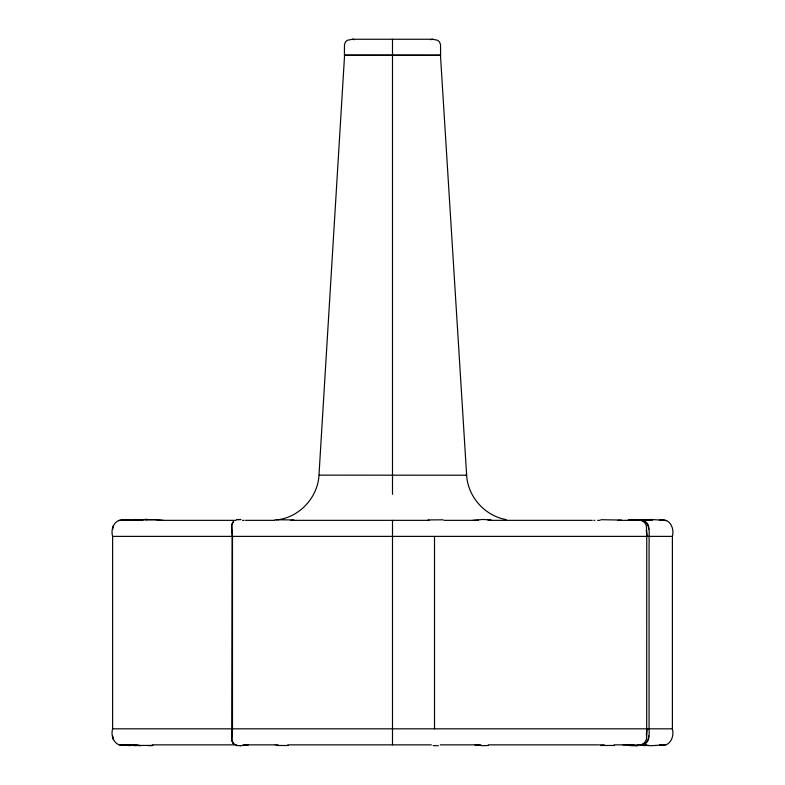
<?xml version="1.0" encoding="UTF-8"?>
<svg xmlns="http://www.w3.org/2000/svg" width="785" height="785" viewBox="0 0 785 785"><rect width="100%" height="100%" fill="white"/><g stroke="black" fill="none" stroke-linecap="round" stroke-linejoin="round"><path stroke-width="1.18" d="M666.514 520.622L659.773 520.004C669.634 517.933 674.6 527.814 672.392 536.381L672.392 728.823C674.6 737.38 669.634 747.261 659.773 745.191L666.514 744.582M118.525 744.592L125.345 745.201C115.503 747.32 110.194 737.439 112.608 728.823L112.608 536.381C110.194 527.765 115.503 517.884 125.345 520.004L118.525 520.612M439.904 55.195L440.601 55.166L344.586 55.097L318.975 475.161C317.788 498.328 297.947 518.924 274.632 520.023M648.616 735.977L648.165 739.49L646.271 742.512L643.249 744.406M112.785 529.1L113.315 525.538M643.7 744.406C650.137 742.011 649.195 734.309 649.087 728.823L649.087 536.381C649.195 530.886 650.137 523.183 643.7 520.798M641.414 744.651L644.475 742.787L646.34 739.735L646.693 736.153L646.752 536.381L646.34 525.469L644.475 522.417L641.414 520.543M146 520.013L154.9 519.513L163.368 520.347M352.416 39.25L347.284 40.3L345.478 41.948L344.478 44.637L344.399 55.284L440.601 55.284L440.522 44.637L439.522 41.948L437.716 40.3L432.584 39.25L352.416 39.25L354.467 39.672M430.533 39.672L432.584 39.25M122.195 520.219L121.479 520.308L130.251 519.542M662.864 744.985L663.639 744.886L650.804 745.74L639.196 744.857M240.298 745.681L248.521 744.857M488.29 745.446L482.814 745.73L474.758 744.857M134.313 745.73L138.945 745.387M344.586 55.097L345.184 55.136M472.933 520.347L482.814 519.464L488.29 519.758M428.08 519.925L443.152 519.817M644.014 745.603L648.498 745.338M134.068 520.004L146.991 519.464L158.354 520.023M631.886 519.788L651.53 520.112M152.977 745.426L137.856 745.456M636.154 520.347L650.804 519.464L663.639 520.308L662.864 520.219M276.251 519.748L293.924 519.964M614.155 745.456L600.917 745.505M600.917 519.699L621.534 520.072M288.105 745.524L276.251 745.456M319.309 475.131L466.663 475.219L465.691 475.239M236.609 519.611L240.956 519.513L237.286 519.611M127.876 520.219L121.557 520.327L130.3 520.347M637.803 520.17L627.784 520.347L633.848 520.347L628.451 520.259M637.018 745.593L630.031 745.681M628.451 744.945L633.848 744.857L622.996 744.857M630.031 519.523L637.018 519.611M661.137 520.337L663.423 520.327L661.382 520.327M129.643 744.857L121.557 744.877L130.3 744.857M128.622 520.347L134.627 520.347M157.471 520.347L235.991 520.347M242.457 520.347L244.017 520.347M245.352 520.347L274.485 520.347M290.764 520.347L429.032 520.347M443.976 520.347L478.448 520.347M489.575 520.347L592.224 520.347M593.852 520.347L594.873 520.347M597.571 520.347L600.083 520.347M617.952 520.347L633.848 520.347M636.164 520.347L637.763 520.347M638.264 520.347L643.062 520.347M112.598 536.381L672.411 536.381M112.598 728.823L672.411 728.823M128.622 744.857L136.826 744.857M152.241 744.857L236.746 744.857M243.222 744.857L274.848 744.857M275.192 744.857L278.096 744.857M287.683 744.857L431.338 744.857M440.228 744.857L480.812 744.857M488.398 744.857L598.278 744.857M599.24 744.857L604.322 744.857M614.125 744.857L630.747 744.857M637.44 744.857L646.555 744.857M661.382 744.877L663.423 744.867L659.989 744.867M627.784 744.857L637.803 745.034M147.914 745.583L152.123 745.681M123.53 744.867L127.876 744.985M236.609 745.583L240.956 745.691M433.104 745.583L438.354 745.73M640.776 519.542L650.539 520.062M652.816 520.072L644.014 519.601M130.251 745.662L121.479 744.896L122.195 744.985M142.89 520.033L138.072 519.778L141.428 520.023M631.886 745.416L637.842 745.74M134.068 745.191L140.819 745.593L130.997 744.886M491.224 520.131L487.907 519.925L490.537 520.2M134.313 519.464L142.419 520.082M506.178 519.591C484.885 515.912 467.84 496.787 466.643 475.21L440.463 55.185M643.249 520.798L646.271 522.692L648.165 525.714L648.616 529.227M235.951 745.112L233.184 743.297L233.547 743.817L231.663 740.196L233.547 743.817M112.785 736.104L113.315 739.666M434.517 536.381L434.517 728.823M392.5 39.26L392.5 494.305M392.5 520.367L392.5 744.837M231.771 524.537L232.497 536.381L232.497 728.823L231.771 740.667L232.164 536.381L231.575 528.393L231.771 524.537L233.547 521.387L231.771 524.537M646.703 728.823L646.457 735.3L646.752 728.823M137.856 519.748L130.997 520.308L146.991 519.464L137.856 519.748M646.752 536.381L646.467 529.904L646.703 536.381"/></g></svg>
